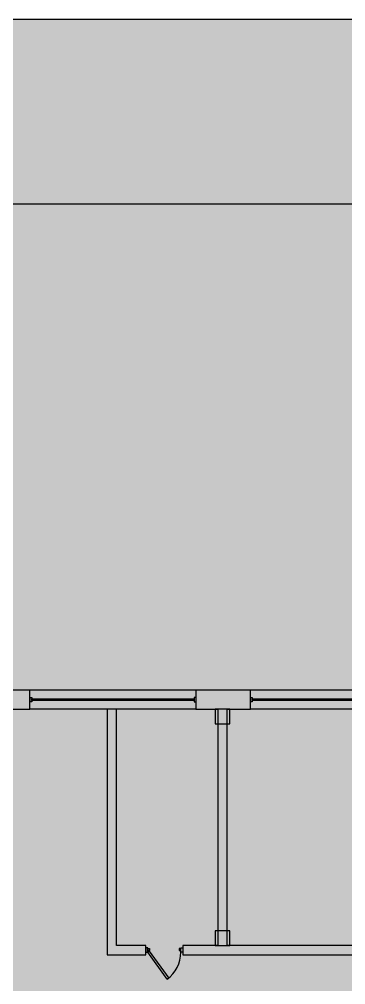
# Model space of a CAD drawing. Header units: millimetres. Extents: x 683 to 978, y 1655 to 1865.
# Drawn here: x 872.8 to 908.2, y 1760.2 to 1864.8 of the extents above; entities that cross this region are included whole.
import ezdxf

# ---------------------------------------------------------------- set-up
doc = ezdxf.new("R2010")
doc.units = ezdxf.units.MM
doc.layers.add('Планировка', color=7, linetype='Continuous')

# ---------------------------------------------------------------- blocks, each defined once
blk = doc.blocks.new('*U151')
at = {"layer": 'Планировка', "color": 251, "linetype": 'Continuous', "lineweight": -3}
for p, q in [((0, 315, -1500), (4500, 315, -1500)), ((100, 85, -1500), (100, 35, -1500)), ((100, 60, -1500), (4400, 60, -1500)), ((4400, 85, -1500), (4400, 35, -1500)), ((0, -195, -1500), (4500, -195, -1500))]:
    blk.add_line(p, q, dxfattribs=at)
at = {"layer": 'Планировка', "color": 251, "linetype": 'Continuous', "lineweight": -3, "elevation": -1500}
for points in [[(50, 0), (0, 0), (0, 120), (50, 120)], [(50, 85), (50, 35), (4450, 35), (4450, 85)], [(4450, 0), (4500, 0), (4500, 120), (4450, 120)]]:
    blk.add_lwpolyline(points, close=True, dxfattribs=at)
blk = doc.blocks.new('*U152')
at = {"layer": 'Планировка', "color": 251, "linetype": 'Continuous', "lineweight": -3}
for p, q in [((6450, 125), (-200, 125)), ((50, -125), (6450, -125))]:
    blk.add_line(p, q, dxfattribs=at)
blk = doc.blocks.new('*U154')
at = {"layer": 'Планировка', "color": 251, "linetype": 'Continuous', "lineweight": -3}
for p, q in [((6450, 125), (50, 125)), ((50, -125), (6450, -125))]:
    blk.add_line(p, q, dxfattribs=at)
blk = doc.blocks.new('*U158')
at = {"layer": 'Планировка', "color": 251, "linetype": 'Continuous', "lineweight": -3}
for p, q in [((0, 315, -1500), (4500, 315, -1500)), ((100, 85, -1500), (100, 35, -1500)), ((100, 60, -1500), (4400, 60, -1500)), ((4400, 85, -1500), (4400, 35, -1500)), ((0, -195, -1500), (4500, -195, -1500))]:
    blk.add_line(p, q, dxfattribs=at)
at = {"layer": 'Планировка', "color": 251, "linetype": 'Continuous', "lineweight": -3, "elevation": -1500}
for points in [[(50, 0), (0, 0), (0, 120), (50, 120)], [(50, 85), (50, 35), (4450, 35), (4450, 85)], [(4450, 0), (4500, 0), (4500, 120), (4450, 120)]]:
    blk.add_lwpolyline(points, close=True, dxfattribs=at)
blk = doc.blocks.new('*U162')
at = {"layer": 'Планировка', "color": 251, "linetype": 'Continuous', "lineweight": -3}
for p, q in [((923, 0), (125, 0)), ((923, -250), (923, 0)), ((1923, 0), (1923, -250)), ((2875, 0), (1923, 0)), ((10180, 0), (3125, 0)), ((10180, -250), (10180, 0)), ((11180, 0), (11180, -250)), ((11940, 0), (11180, 0)), ((13219, 0), (12190, 0)), ((13219, -250), (13219, 0)), ((14219, 0), (14219, -250)), ((15200, 0), (14219, 0)), ((-125, -250), (923, -250)), ((1923, -250), (3000, -250)), ((3000, -250), (10180, -250)), ((11180, -250), (12065, -250)), ((12065, -250), (13219, -250)), ((14219, -250), (14800, -250))]:
    blk.add_line(p, q, dxfattribs=at)
blk = doc.blocks.new('*U227')
at = {"layer": 'Планировка', "color": 251, "linetype": 'Continuous', "lineweight": -3}
for p, q in [((15806, 255), (15806, -255)), ((16438, 255), (15806, 255)), ((17282, 255), (16688, 255)), ((17282, -255), (17282, 255)), ((21782, 255), (21782, -255)), ((23296, 255), (21782, 255)), ((15806, -255), (16563, -255)), ((16563, -255), (17282, -255)), ((21782, -255), (23296, -255))]:
    blk.add_line(p, q, dxfattribs=at)
blk = doc.blocks.new('*U230')
at = {"layer": 'Планировка', "color": 251, "linetype": 'Continuous', "lineweight": -3}
for points in [[(50, 120), (90, 91), (619, 819), (579, 848)], [(50, 0), (0, 0), (0, 120), (50, 120)], [(50, 20), (100, 20), (100, 70), (50, 70)], [(950, 20), (900, 20), (900, 70), (950, 70)], [(950, 0), (1000, 0), (1000, 120), (950, 120)]]:
    blk.add_lwpolyline(points, close=True, dxfattribs=at)
at = {"layer": 'Планировка', "color": 251, "linetype": 'Continuous', "lineweight": -3, "extrusion": (0, 0, -1)}
blk.add_arc((-50, 120), 900, 126, 180, dxfattribs=at)

msp = doc.modelspace()

# ---------------------------------------------------------------- hatches: boundary and pattern name
h = msp.add_hatch(color=255)
h.dxf.hatch_style = 1
h.paths.add_polyline_path([(683.41, 1864.78), (683.41, 1844.78), (978.41, 1844.78), (978.41, 1864.78)])
h = msp.add_hatch(color=254)
h.dxf.hatch_style = 1
h.paths.add_polyline_path([(683.41, 1844.78), (683.41, 1654.78), (978.41, 1654.78), (978.41, 1844.78)])

# ---------------------------------------------------------------- linework, layer by layer
for p, q in [((683.41, 1864.78), (978.41, 1864.78)), ((683.41, 1844.78), (978.41, 1844.78))]:
    msp.add_line(p, q)
at = {"layer": 'Планировка', "color": 251, "linetype": 'Continuous', "lineweight": -3}
for p, q in [((895.62, 1790.05), (894.02, 1790.05)), ((894.02, 1790.05), (894.02, 1788.45)), ((895.62, 1790.05), (894.02, 1790.05)), ((894.02, 1790.05), (894.02, 1788.45)), ((895.62, 1790.05), (894.02, 1790.05)), ((894.02, 1790.05), (894.02, 1788.45)), ((895.62, 1788.45), (895.62, 1790.05)), ((895.62, 1788.45), (895.62, 1790.05)), ((895.62, 1788.45), (895.62, 1790.05)), ((894.02, 1788.45), (895.62, 1788.45)), ((894.02, 1788.45), (895.62, 1788.45)), ((894.02, 1788.45), (895.62, 1788.45)), ((895.62, 1766.05), (894.02, 1766.05)), ((894.02, 1766.05), (894.02, 1764.45)), ((895.62, 1764.45), (895.62, 1766.05)), ((894.02, 1764.45), (895.62, 1764.45))]:
    msp.add_line(p, q, dxfattribs=at)

# ---------------------------------------------------------------- block references
at = {"layer": 'Планировка', "color": 251, "linetype": 'Continuous', "lineweight": -3, "yscale": 0.004000000000000001, "zscale": 0.004000000000000001}
for name, p, xscale, rotation in [('*U227', (961.07, 1791.07), 0.004000000000000001, 180), ('*U152', (882.82, 1764.25), 0.004000000000000001, 90), ('*U154', (894.82, 1764.25), 0.004000000000000001, 90), ('*U230', (886.51, 1764.19), -0.004000000000000001, 180)]:
    msp.add_blockref(name, p, dxfattribs=dict(at, xscale=xscale, rotation=rotation))
for name, p, xscale in [('*U158', (891.95, 1790.83, 6), -0.004000000000000001), ('*U151', (915.85, 1790.83, 6), -0.004000000000000001), ('*U162', (882.82, 1764.45), 0.004000000000000001)]:
    msp.add_blockref(name, p, dxfattribs=dict(at, xscale=xscale))

doc.saveas('drawing.dxf')
